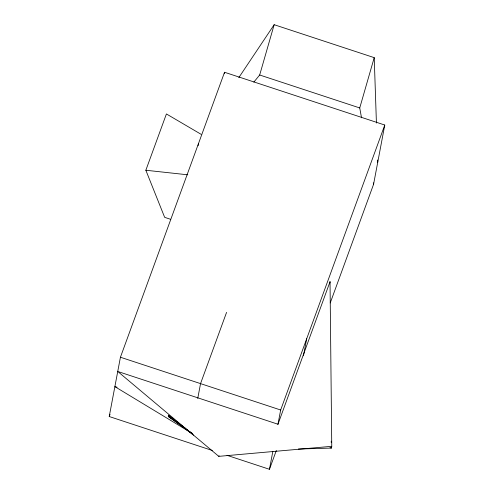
<?xml version="1.0" encoding="UTF-8"?>
<svg xmlns="http://www.w3.org/2000/svg" width="494" height="494" viewBox="0 0 494 494"><rect width="100%" height="100%" fill="white"/><g stroke="black" fill="none" stroke-linecap="round" stroke-linejoin="round"><path stroke-width="0.74" d="M212.389 450.503L109.223 416.528L120.431 357.236L224.542 72.266L384.777 125.031L373.569 184.33L330.233 302.946M198.094 145.73L198.514 143.507M224.257 73.767L224.542 72.266M197.742 398.442L200.545 383.616L226.573 312.375M227.024 455.326L269.458 469.3L272.861 451.288M277.912 424.55L280.66 410.001L384.777 125.031M303.47 355.81L306.688 338.761M329.665 283.667L330.029 281.747L331.764 446.31L331.431 448.083L298.395 449.015M253.823 82.14L259.677 74.995L274.164 24.7L374.224 57.65L376.422 123.043M361.515 117.776L359.737 107.945L374.224 57.65M170.461 219.25L164.656 217.341L145.847 170.245L166.416 113.947L201.138 134.325M109.223 416.528L110.02 414.361M330.029 281.747L277.974 424.229L117.739 371.463L218.774 456.351L331.764 446.31M269.458 469.3L276.331 450.497M218.774 456.351L219.126 455.703M238.806 77.626L274.164 24.7M145.847 170.245L187.757 174.808M117.109 387.216L114.874 386.629L191.931 433.25M259.677 74.995L359.737 107.945M120.431 357.236L280.66 410.001M329.98 447.583L331.431 448.083L331.388 446.539M187.658 430.181L168.238 416.405L192.351 433.751M191.419 432.843L192.672 433.732M182.737 426.279L168.25 415.158L193.518 435.128M184.546 427.668L185.756 428.594M186.96 429.527L188.171 430.453M189.375 431.379L191.789 433.232M373.297 182.817L373.569 184.33M377.663 159.97L377.737 162.279M331.233 441.148L331.276 442.692"/></g></svg>
